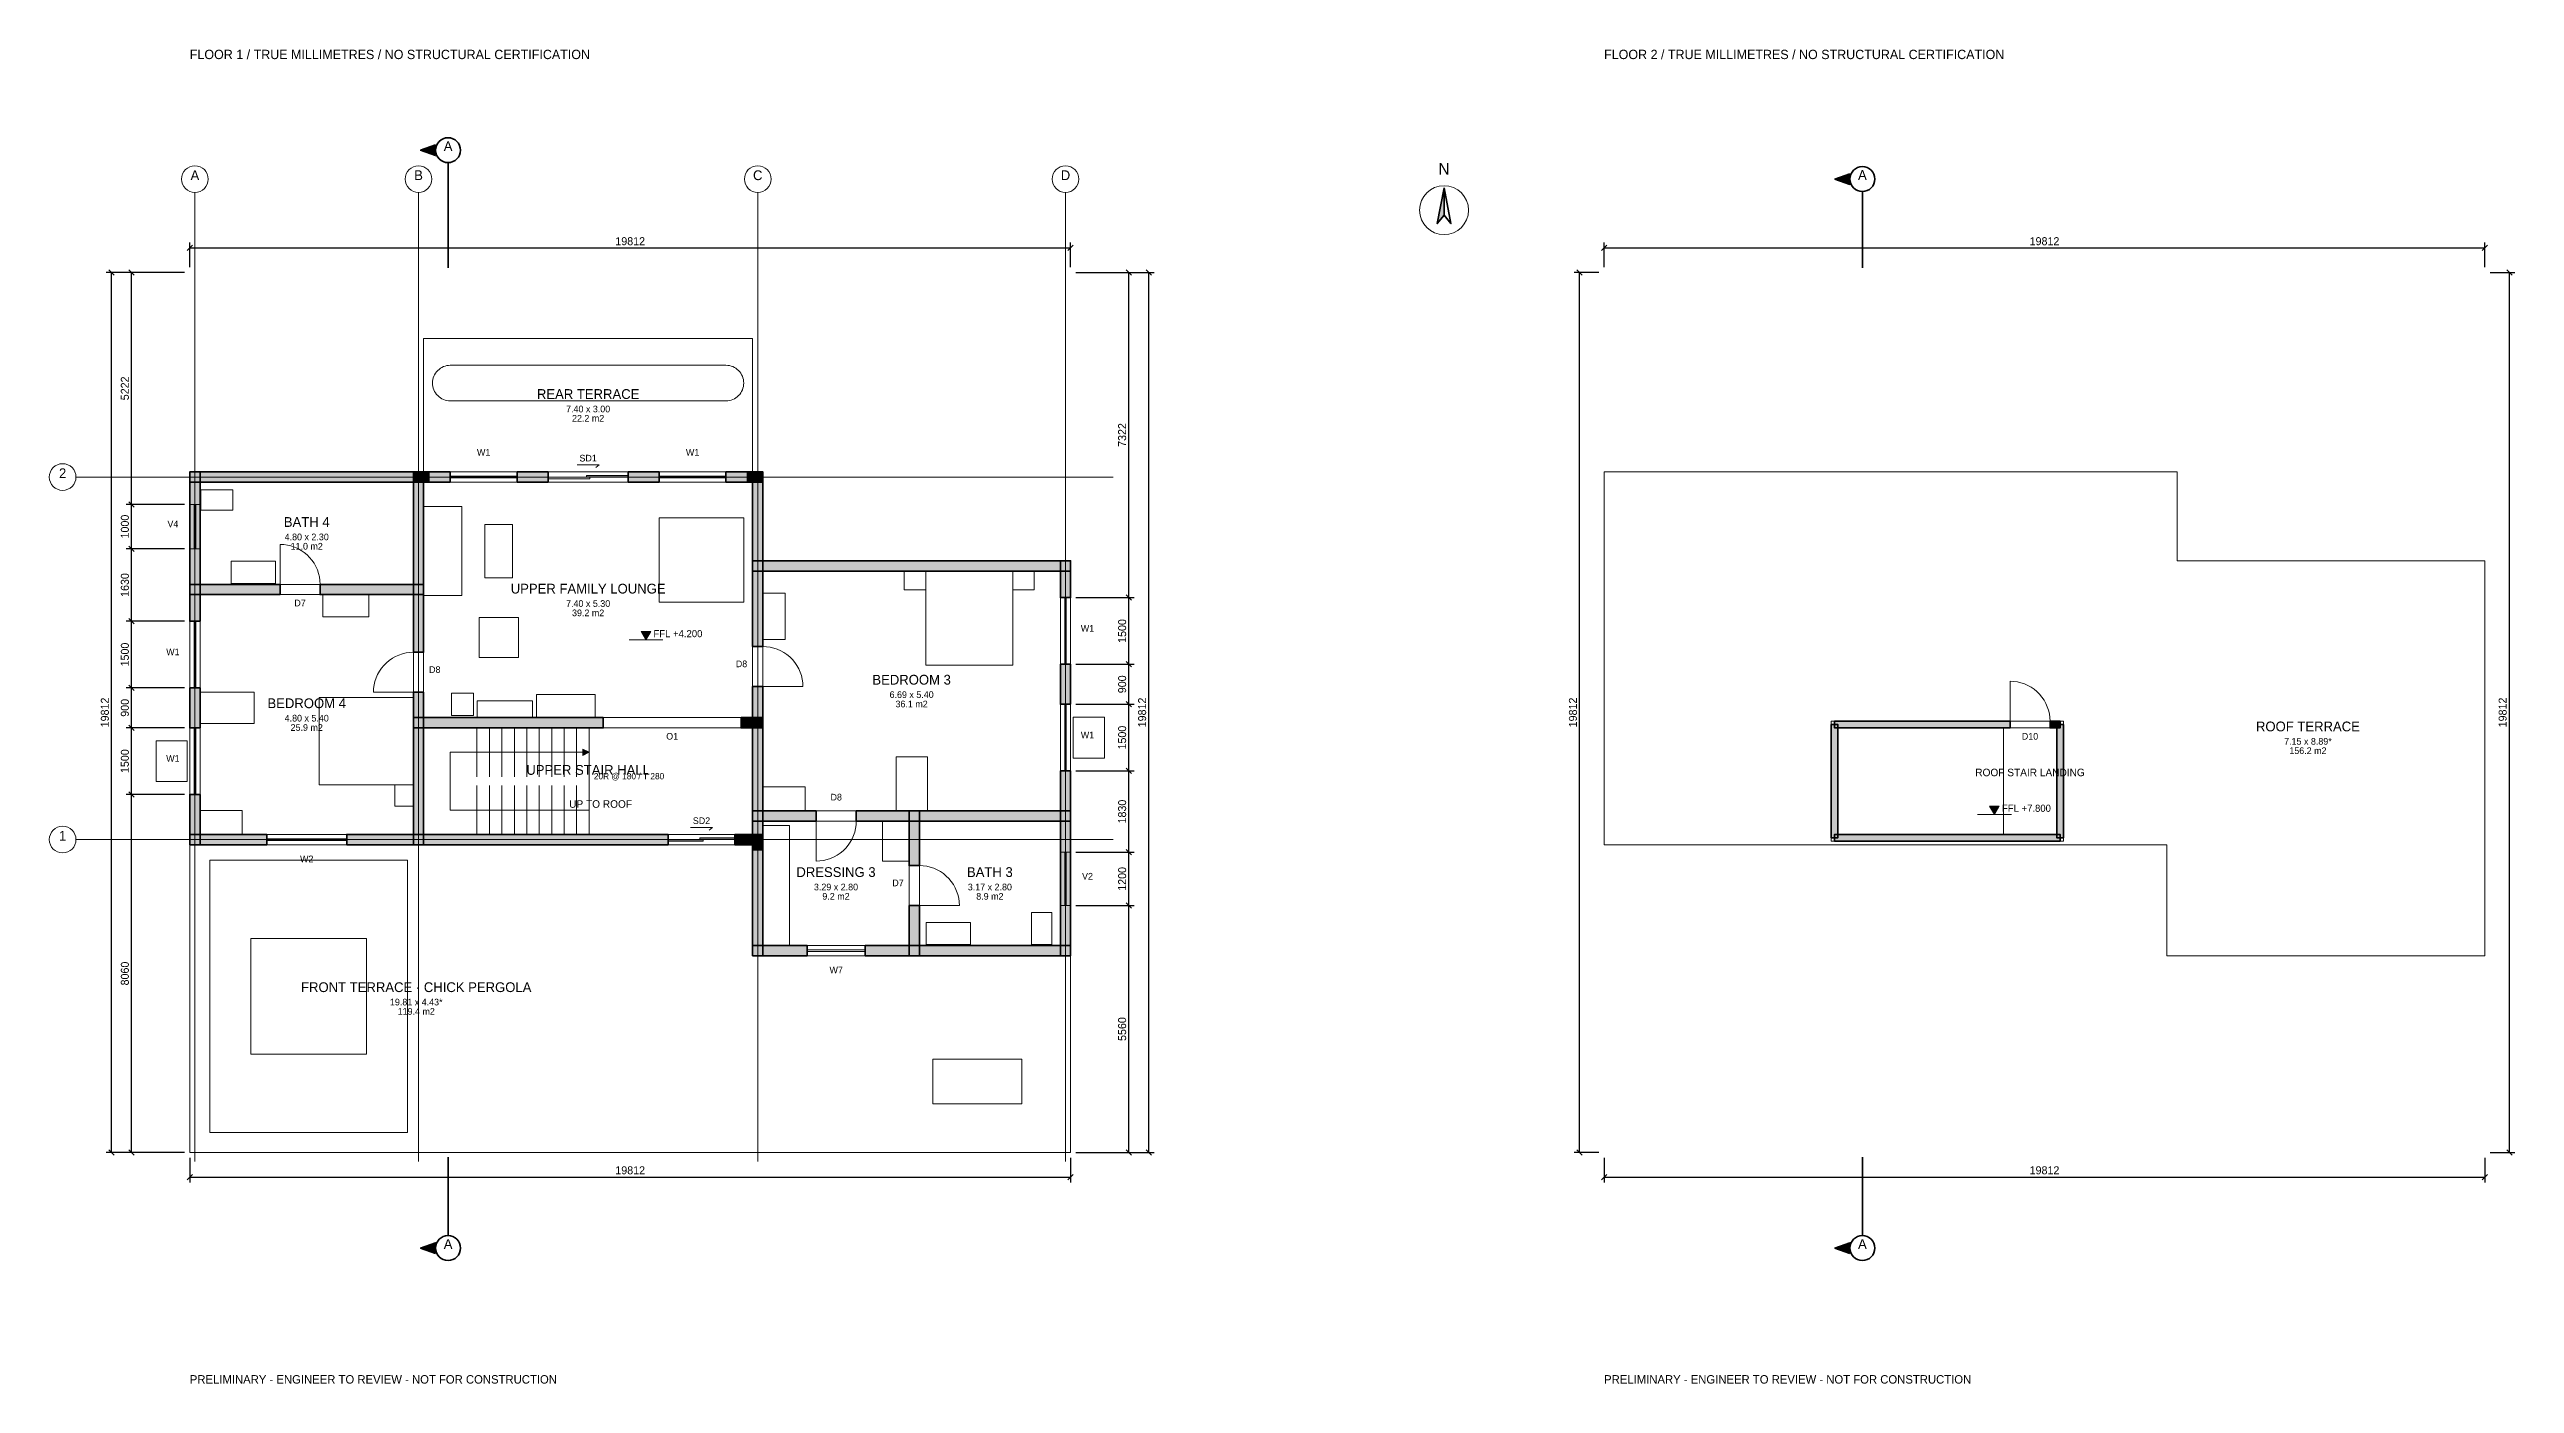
# Model space of a CAD drawing. Header units: millimetres. Extents: x -9600 to 84106, y -5203 to 24833.
# Drawn here: x 28652 to 84106, y -5203 to 24833 of the extents above; entities that cross this region are included whole.
import ezdxf
from ezdxf.enums import TextEntityAlignment as Align

# ---------------------------------------------------------------- set-up
doc = ezdxf.new("R2010")
doc.units = ezdxf.units.MM
for name, color, linetype, lineweight in [('A-ANNO', 7, 'Continuous', 18), ('A-DIMS', 7, 'Continuous', 13), ('A-DOOR', 3, 'Continuous', 18), ('A-EXT', 30, 'Continuous', 18), ('A-FLOR', 8, 'Continuous', 13), ('A-FURN', 8, 'Continuous', 13), ('A-GRID', 8, 'Continuous', 13), ('A-LEVL', 7, 'Continuous', 13), ('A-SECT', 1, 'Continuous', 35), ('A-STAIR', 7, 'Continuous', 18), ('A-TAGS', 1, 'Continuous', 13), ('A-WALL', 7, 'Continuous', 35), ('A-WIND', 4, 'Continuous', 18)]:
    doc.layers.add(name, color=color, linetype=linetype, lineweight=lineweight)
doc.dimstyles.new('FF-ARCH', dxfattribs={"dimtxt": 180, "dimasz": 90, "dimexe": 120, "dimexo": 120, "dimgap": 60, "dimtad": 1, "dimdec": 0, "dimtsz": 60, "dimcen": 2.5, "dimazin": 3, "dimtfac": 1, "dimtmove": 0, "dimatfit": 3})

msp = doc.modelspace()

# ---------------------------------------------------------------- hatches: boundary and pattern name
at = {"layer": 'A-LEVL'}
for points in [[(41962, 11730), (42182, 11730), (42072, 11540)], [(72294, 7800), (72514, 7800), (72404, 7610)]]:
    msp.add_hatch(color=7, dxfattribs=at).paths.add_polyline_path(points)
at = {"layer": 'A-SECT'}
for points in [[(37342, 22682), (37002, 22562), (37342, 22442)], [(69154, 22032), (68814, 21912), (69154, 21792)], [(37342, -2270), (37002, -2150), (37342, -2030)], [(69154, -2270), (68814, -2150), (69154, -2030)]]:
    msp.add_hatch(color=7, dxfattribs=at).paths.add_polyline_path(points)
at = {"layer": 'A-STAIR'}
msp.add_hatch(color=7, dxfattribs=at).paths.add_polyline_path([(40652, 8940), (40652, 9080), (40792, 9010)])
at = {"layer": 'A-WALL'}
for points in [[(60024, 21718), (59870, 20909.5), (60024, 21102)], [(31812, 15205), (31812, 15320), (32042, 15320), (32042, 12675), (32042, 12560), (31812, 12560), (31812, 15205)], [(36957, 15320), (37072, 15320), (37072, 15090), (31927, 15090), (31812, 15090), (31812, 15320), (36957, 15320)], [(36842, 15205), (36842, 15320), (37072, 15320), (37072, 12675), (37072, 12560), (36842, 12560), (36842, 15205)], [(37072, 15320), (37187, 15320), (37187, 15090), (36957, 15090), (36842, 15090), (36842, 15320), (37072, 15320)], [(36957, 15320), (37672, 15320), (37672, 15090), (37072, 15090), (36957, 15090), (36957, 15320)], [(39172, 15320), (39872, 15320), (39872, 15090), (39172, 15090), (39172, 15320)], [(42372, 15320), (42372, 15090), (41672, 15090), (41672, 15320), (42372, 15320)], [(43872, 15090), (43872, 15320), (44472, 15320), (44587, 15320), (44587, 15090), (43872, 15090)], [(44587, 15320), (44702, 15320), (44702, 15090), (44472, 15090), (44357, 15090), (44357, 15320), (44587, 15320)], [(44472, 15205), (44472, 15320), (44702, 15320), (44702, 13205), (44702, 13090), (44472, 13090), (44472, 15205)], [(44472, 13320), (44702, 13320), (44702, 11390), (44472, 11390), (44472, 13205), (44472, 13320)], [(51509, 13320), (51624, 13320), (51624, 13090), (44587, 13090), (44472, 13090), (44472, 13320), (51509, 13320)], [(51624, 13320), (51624, 12490), (51394, 12490), (51394, 13205), (51394, 13320), (51624, 13320)], [(32042, 12790), (32042, 11960), (31812, 11960), (31812, 12675), (31812, 12790), (32042, 12790)], [(31927, 12560), (31812, 12560), (31812, 12790), (33842, 12790), (33842, 12560), (31927, 12560)], [(37072, 12790), (37072, 12560), (34742, 12560), (34742, 12790), (36957, 12790), (37072, 12790)], [(36842, 12790), (37072, 12790), (37072, 11260), (36842, 11260), (36842, 12675), (36842, 12790)], [(51624, 10090), (51394, 10090), (51394, 10990), (51624, 10990), (51624, 10090)], [(32042, 9560), (31812, 9560), (31812, 10460), (32042, 10460), (32042, 9560)], [(37072, 9675), (37072, 9560), (36842, 9560), (36842, 10360), (37072, 10360), (37072, 9675)], [(44702, 9675), (44702, 9560), (44472, 9560), (44472, 10490), (44702, 10490), (44702, 9675)], [(36842, 9675), (36842, 9790), (37072, 9790), (37072, 7045), (37072, 6930), (36842, 6930), (36842, 9675)], [(36957, 9560), (36842, 9560), (36842, 9790), (41112, 9790), (41112, 9560), (36957, 9560)], [(44702, 9790), (44702, 9560), (44212, 9560), (44212, 9790), (44587, 9790), (44702, 9790)], [(44472, 9675), (44472, 9790), (44702, 9790), (44702, 7575), (44702, 7460), (44472, 7460), (44472, 9675)], [(68734, 9635), (68884, 9635), (68884, 7085), (68734, 7085), (68734, 9635)], [(68809, 9710), (72754, 9710), (72754, 9560), (68809, 9560), (68809, 9710)], [(73879, 9710), (73879, 9560), (73654, 9560), (73654, 9710), (73879, 9710)], [(73804, 9635), (73954, 9635), (73954, 7085), (73804, 7085), (73804, 9635)], [(51624, 7460), (51394, 7460), (51394, 8590), (51624, 8590), (51624, 7575), (51624, 7460)], [(32042, 6930), (31812, 6930), (31812, 8060), (32042, 8060), (32042, 7045), (32042, 6930)], [(44472, 7575), (44472, 7690), (44702, 7690), (44702, 7045), (44702, 6930), (44472, 6930), (44472, 7575)], [(44587, 7460), (44472, 7460), (44472, 7690), (45902, 7690), (45902, 7460), (44587, 7460)], [(48222, 7690), (48222, 7460), (46802, 7460), (46802, 7690), (48107, 7690), (48222, 7690)], [(47992, 7690), (48222, 7690), (48222, 6460), (47992, 6460), (47992, 7575), (47992, 7690)], [(51509, 7690), (51624, 7690), (51624, 7460), (48107, 7460), (47992, 7460), (47992, 7690), (51509, 7690)], [(51394, 7575), (51394, 7690), (51624, 7690), (51624, 4545), (51624, 4430), (51394, 4430), (51394, 7575)], [(31927, 6930), (31812, 6930), (31812, 7160), (33542, 7160), (33542, 6930), (31927, 6930)], [(37072, 7160), (37072, 6930), (35342, 6930), (35342, 7160), (36957, 7160), (37072, 7160)], [(36957, 6930), (36842, 6930), (36842, 7160), (42572, 7160), (42572, 6930), (36957, 6930)], [(44587, 7160), (44587, 6930), (44072, 6930), (44072, 7160), (44472, 7160), (44587, 7160)], [(44587, 7160), (44702, 7160), (44702, 6930), (44472, 6930), (44357, 6930), (44357, 7160), (44587, 7160)], [(44472, 7045), (44472, 7160), (44702, 7160), (44702, 6930), (44702, 6815), (44472, 6815), (44472, 7045)], [(44472, 6930), (44472, 7045), (44702, 7045), (44702, 4545), (44702, 4430), (44472, 4430), (44472, 6930)], [(68809, 7010), (68809, 7160), (73879, 7160), (73879, 7010), (68809, 7010)], [(48222, 4545), (48222, 4430), (47992, 4430), (47992, 5560), (48222, 5560), (48222, 4545)], [(44587, 4430), (44472, 4430), (44472, 4660), (45702, 4660), (45702, 4430), (44587, 4430)], [(48222, 4660), (48222, 4430), (47002, 4430), (47002, 4660), (48107, 4660), (48222, 4660)], [(51509, 4660), (51624, 4660), (51624, 4430), (48107, 4430), (47992, 4430), (47992, 4660), (51509, 4660)]]:
    msp.add_hatch(color=7, dxfattribs=at).paths.add_polyline_path(points)

# ---------------------------------------------------------------- linework, layer by layer
at = {"layer": 'A-ANNO'}
msp.add_circle((60024, 21212), 550, dxfattribs=at)
at = {"layer": 'A-DOOR'}
for p, q in [((40522, 15480), (41022, 15480)), ((41022, 15480), (40942, 15420)), ((33842, 12790), (33842, 13690)), ((72754, 9710), (72754, 10610)), ((36842, 10360), (35942, 10360)), ((44702, 10490), (45602, 10490)), ((41112, 9790), (44212, 9790)), ((41112, 9560), (44212, 9560)), ((43072, 7320), (43572, 7320)), ((43572, 7320), (43492, 7260)), ((45902, 7460), (45902, 6560)), ((48222, 5560), (49122, 5560))]:
    msp.add_line(p, q, dxfattribs=at)
for points in [[(39872, 15199), (40812, 15199), (40812, 15167), (39872, 15167)], [(40732, 15243), (41672, 15243), (41672, 15211), (40732, 15211)], [(42572, 7039), (43362, 7039), (43362, 7007), (42572, 7007)], [(43282, 7083), (44072, 7083), (44072, 7051), (43282, 7051)]]:
    msp.add_lwpolyline(points, close=True, dxfattribs=at)
for points in [[(34742, 12790), (34738.2, 12873), (34726.7, 12955.4), (34707.6, 13036.3), (34681.2, 13115.1), (34647.6, 13191.2), (34607.2, 13263.8), (34560.2, 13332.4), (34507.1, 13396.3), (34448.3, 13455.1), (34384.4, 13508.2), (34315.8, 13555.2), (34243.2, 13595.6), (34167.1, 13629.2), (34088.3, 13655.6), (34007.4, 13674.7), (33925, 13686.2), (33842, 13690)], [(36842, 11260), (36759, 11256.2), (36676.6, 11244.7), (36595.7, 11225.6), (36516.9, 11199.2), (36440.8, 11165.6), (36368.2, 11125.2), (36299.6, 11078.2), (36235.7, 11025.1), (36176.9, 10966.3), (36123.8, 10902.4), (36076.8, 10833.8), (36036.4, 10761.2), (36002.8, 10685.1), (35976.4, 10606.3), (35957.3, 10525.4), (35945.8, 10443), (35942, 10360)], [(44702, 11390), (44785, 11386.2), (44867.4, 11374.7), (44948.3, 11355.6), (45027.1, 11329.2), (45103.2, 11295.6), (45175.8, 11255.2), (45244.4, 11208.2), (45308.3, 11155.1), (45367.1, 11096.3), (45420.2, 11032.4), (45467.2, 10963.8), (45507.6, 10891.2), (45541.2, 10815.1), (45567.6, 10736.3), (45586.7, 10655.4), (45598.2, 10573), (45602, 10490)], [(73654, 9710), (73650.2, 9793), (73638.7, 9875.4), (73619.6, 9956.3), (73593.2, 10035.1), (73559.6, 10111.2), (73519.2, 10183.8), (73472.2, 10252.4), (73419.1, 10316.3), (73360.3, 10375.1), (73296.4, 10428.2), (73227.8, 10475.2), (73155.2, 10515.6), (73079.1, 10549.2), (73000.3, 10575.6), (72919.4, 10594.7), (72837, 10606.2), (72754, 10610)], [(46802, 7460), (46798.2, 7377), (46786.7, 7294.6), (46767.6, 7213.7), (46741.2, 7134.9), (46707.6, 7058.8), (46667.2, 6986.2), (46620.2, 6917.6), (46567.1, 6853.7), (46508.3, 6794.9), (46444.4, 6741.8), (46375.8, 6694.8), (46303.2, 6654.4), (46227.1, 6620.8), (46148.3, 6594.4), (46067.4, 6575.3), (45985, 6563.8), (45902, 6560)], [(48222, 6460), (48305, 6456.2), (48387.4, 6444.7), (48468.3, 6425.6), (48547.1, 6399.2), (48623.2, 6365.6), (48695.8, 6325.2), (48764.4, 6278.2), (48828.3, 6225.1), (48887.1, 6166.3), (48940.2, 6102.4), (48987.2, 6033.8), (49027.6, 5961.2), (49061.2, 5885.1), (49087.6, 5806.3), (49106.7, 5725.4), (49118.2, 5643), (49122, 5560)]]:
    msp.add_lwpolyline(points, dxfattribs=at)
at = {"layer": 'A-EXT'}
for points in [[(51684, 8880), (52384, 8880), (52384, 9800), (51684, 9800)], [(68734, 7010), (73954, 7010), (73954, 9710), (68734, 9710)], [(31052, 8350), (31752, 8350), (31752, 9270), (31052, 9270)], [(32262, 450), (36712, 450), (36712, 6580), (32262, 6580)]]:
    msp.add_lwpolyline(points, close=True, dxfattribs=at)
at = {"layer": 'A-FLOR'}
for points in [[(31812, 7160), (31812, 12560), (31812, 12675), (31812, 12790), (31812, 15090), (31812, 15205), (31812, 15320), (32042, 15320), (36842, 15320), (36957, 15320), (37072, 15320), (37072, 18320), (44472, 18320), (44472, 15320), (44587, 15320), (44702, 15320), (44702, 15090), (44702, 13320), (51394, 13320), (51509, 13320), (51624, 13320), (51624, 13090), (51624, 7690), (51624, 7575), (51624, 7460), (51624, 4660), (51624, 4545), (51624, 4430), (51624, 0), (31812, 0), (31812, 6930), (31812, 7160)], [(37072, 15320), (44472, 15320), (44472, 18320), (37072, 18320)], [(32042, 12790), (36842, 12790), (36842, 15090), (32042, 15090)], [(37072, 9790), (44472, 9790), (44472, 15090), (37072, 15090)], [(63624, 12675), (63624, 12790), (63624, 15090), (63624, 15205), (63624, 15320), (63854, 15320), (68654, 15320), (68769, 15320), (68884, 15320), (76284, 15320), (76399, 15320), (76514, 15320), (76514, 15090), (76514, 13320), (83206, 13320), (83321, 13320), (83436, 13320), (83436, 13090), (83436, 7690), (83436, 7575), (83436, 7460), (83436, 4660), (83436, 4545), (83436, 4430), (76284, 4430), (76284, 6930), (63624, 6930), (63624, 7160), (63624, 12560)], [(63624, 12675), (63624, 12790), (63624, 15090), (63624, 15205), (63624, 15320), (63854, 15320), (68654, 15320), (68769, 15320), (68884, 15320), (76284, 15320), (76399, 15320), (76514, 15320), (76514, 15090), (76514, 13320), (83206, 13320), (83321, 13320), (83436, 13320), (83436, 13090), (83436, 7690), (83436, 7575), (83436, 7460), (83436, 4660), (83436, 4545), (83436, 4430), (76284, 4430), (76284, 6930), (63624, 6930), (63624, 7160), (63624, 12560), (63624, 12675)], [(44702, 7690), (51394, 7690), (51394, 13090), (44702, 13090)], [(32042, 7160), (36842, 7160), (36842, 12560), (32042, 12560)], [(37072, 7160), (44472, 7160), (44472, 9560), (37072, 9560)], [(37072, 9560), (37072, 7160), (40792, 7160), (40792, 9560), (37072, 9560)], [(68884, 9560), (68884, 7160), (72604, 7160), (72604, 9560), (68884, 9560)], [(73804, 9560), (72604, 9560), (72604, 7160), (73804, 7160)], [(44702, 4660), (47992, 4660), (47992, 7460), (44702, 7460)], [(48222, 4660), (51394, 4660), (51394, 7460), (48222, 7460)], [(31812, 0), (51624, 0), (51624, 4430), (44472, 4430), (44472, 6930), (31812, 6930)]]:
    msp.add_lwpolyline(points, close=True, dxfattribs=at)
for points in [[(44472, 15320.1), (44472, 18320), (37072, 18320), (37072, 15320.1)], [(63624, 12560), (63624, 12675), (63624, 12790), (63624, 15090), (63624, 15205), (63624, 15320), (63854, 15320), (68654, 15320), (68769, 15320), (68884, 15320), (76284, 15320), (76399, 15320), (76514, 15320), (76514, 15090), (76514, 13320), (83206, 13320), (83321, 13320), (83436, 13320), (83436, 13090), (83436, 7690), (83436, 7575), (83436, 7460), (83436, 4660), (83436, 4545), (83436, 4430), (76284, 4430), (76284, 6930), (63624, 6930), (63624, 7160), (63624, 12560)], [(31812, 6929.9), (31812, 0)], [(31812, 0), (51624, 0), (51624, 4429.9)]]:
    msp.add_lwpolyline(points, dxfattribs=at)
at = {"layer": 'A-FURN'}
for points in [[(43872, 17720), (43911.2, 17718.1), (43950, 17712.3), (43988.1, 17702.8), (44025.1, 17689.6), (44060.6, 17672.8), (44094.2, 17652.6), (44125.8, 17629.2), (44154.8, 17602.8), (44181.2, 17573.8), (44204.6, 17542.2), (44224.8, 17508.6), (44241.6, 17473.1), (44254.8, 17436.1), (44264.3, 17398), (44270.1, 17359.2), (44272, 17320), (44270.1, 17280.8), (44264.3, 17242), (44254.8, 17203.9), (44241.6, 17166.9), (44224.8, 17131.4), (44204.6, 17097.8), (44181.2, 17066.2), (44154.8, 17037.2), (44125.8, 17010.8), (44094.2, 16987.4), (44060.6, 16967.2), (44025.1, 16950.4), (43988.1, 16937.2), (43950, 16927.7), (43911.2, 16921.9), (43872, 16920), (37672, 16920), (37632.8, 16921.9), (37594, 16927.7), (37555.9, 16937.2), (37518.9, 16950.4), (37483.4, 16967.2), (37449.8, 16987.4), (37418.2, 17010.8), (37389.2, 17037.2), (37362.8, 17066.2), (37339.4, 17097.8), (37319.2, 17131.4), (37302.4, 17166.9), (37289.2, 17203.9), (37279.7, 17242), (37273.9, 17280.8), (37272, 17320), (37273.9, 17359.2), (37279.7, 17398), (37289.2, 17436.1), (37302.4, 17473.1), (37319.2, 17508.6), (37339.4, 17542.2), (37362.8, 17573.8), (37389.2, 17602.8), (37418.2, 17629.2), (37449.8, 17652.6), (37483.4, 17672.8), (37518.9, 17689.6), (37555.9, 17702.8), (37594, 17712.3), (37632.8, 17718.1), (37672, 17720)], [(32782, 14460), (32782, 14920), (32062, 14920), (32062, 14460)], [(37072, 14540), (37072, 12540), (37932, 12540), (37932, 14540)], [(38452, 14140), (38452, 12940), (39072, 12940), (39072, 14140)], [(44272, 12390), (44272, 14290), (42372, 14290), (42372, 12390)], [(33742, 12810), (33742, 13310), (32742, 13310), (32742, 12810)], [(48364, 13090), (47884, 13090), (47884, 12670), (48364, 12670)], [(50324, 13090), (48364, 13090), (48364, 10970), (50324, 10970)], [(50804, 13090), (50324, 13090), (50324, 12670), (50804, 12670)], [(35842, 12560), (34802, 12560), (34802, 12060), (35842, 12060)], [(44702, 12590), (44702, 11550), (45202, 11550), (45202, 12590)], [(38322, 12040), (38322, 11140), (39202, 11140), (39202, 12040)], [(32042, 10360), (32042, 9660), (33262, 9660), (33262, 10360)], [(36842, 8280), (36842, 10240), (34722, 10240), (34722, 8280)], [(37697, 9840), (38197, 9840), (38197, 10340), (37697, 10340)], [(38277, 9790), (39517, 9790), (39517, 10170), (38277, 10170)], [(39612, 9790), (40932, 9790), (40932, 10310), (39612, 10310)], [(47702, 7690), (48402, 7690), (48402, 8910), (47702, 8910)], [(36842, 7800), (36842, 8280), (36422, 8280), (36422, 7800)], [(44712, 7690), (45652, 7690), (45652, 8230), (44712, 8230)], [(32052, 7160), (32992, 7160), (32992, 7700), (32052, 7700)], [(45302, 4660), (45302, 7360), (44702, 7360), (44702, 4660)], [(47992, 6560), (47992, 7460), (47392, 7460), (47392, 6560)], [(49372, 4680), (49372, 5180), (48372, 5180), (48372, 4680)], [(51202, 4680), (51202, 5400), (50742, 5400), (50742, 4680)], [(33187, 2215), (35787, 2215), (35787, 4815), (33187, 4815)], [(48524, 1100), (50524, 1100), (50524, 2100), (48524, 2100)]]:
    msp.add_lwpolyline(points, close=True, dxfattribs=at)
at = {"layer": 'A-GRID'}
for p, q in [((31927, -200), (31927, 21612)), ((36957, -200), (36957, 21612)), ((44587, -200), (44587, 21612)), ((51509, -200), (51509, 21612)), ((29252, 15205), (52584, 15205)), ((29252, 7045), (52584, 7045))]:
    msp.add_line(p, q, dxfattribs=at)
for centre in [(31927, 21912), (36957, 21912), (44587, 21912), (51509, 21912), (28952, 15205), (28952, 7045)]:
    msp.add_circle(centre, 300, dxfattribs=at)
at = {"layer": 'A-LEVL'}
for p, q in [((41692, 11540), (42452, 11540)), ((72024, 7610), (72784, 7610))]:
    msp.add_line(p, q, dxfattribs=at)
for points in [[(41962, 11730), (42182, 11730), (42072, 11540)], [(72294, 7800), (72514, 7800), (72404, 7610)]]:
    msp.add_lwpolyline(points, close=True, dxfattribs=at)
at = {"layer": 'A-SECT'}
for p, q in [((37622, 21982), (37622, 22282)), ((37622, 19912), (37622, 21982)), ((69434, 21332), (69434, 21632)), ((69434, 19912), (69434, 21332)), ((37622, -100), (37622, -1570)), ((69434, -100), (69434, -1570)), ((37622, -1570), (37622, -1870)), ((69434, -1570), (69434, -1870))]:
    msp.add_line(p, q, dxfattribs=at)
for points in [[(37342, 22682), (37002, 22562), (37342, 22442)], [(69154, 22032), (68814, 21912), (69154, 21792)], [(37342, -2270), (37002, -2150), (37342, -2030)], [(69154, -2270), (68814, -2150), (69154, -2030)]]:
    msp.add_lwpolyline(points, close=True, dxfattribs=at)
for centre in [(37622, 22562), (69434, 21912), (37622, -2150), (69434, -2150)]:
    msp.add_circle(centre, 280, dxfattribs=at)
at = {"layer": 'A-STAIR'}
for p, q in [((38272, 8460), (38272, 9560)), ((38552, 8460), (38552, 9560)), ((38832, 8460), (38832, 9560)), ((39112, 8460), (39112, 9560)), ((39392, 8460), (39392, 9560)), ((39672, 8460), (39672, 9560)), ((39952, 8460), (39952, 9560)), ((40232, 8460), (40232, 9560)), ((40512, 8460), (40512, 9560)), ((40792, 8460), (40792, 9560)), ((38272, 7160), (38272, 8260)), ((38552, 7160), (38552, 8260)), ((38832, 7160), (38832, 8260)), ((39112, 7160), (39112, 8260)), ((39392, 7160), (39392, 8260)), ((39672, 7160), (39672, 8260)), ((39952, 7160), (39952, 8260)), ((40232, 7160), (40232, 8260)), ((40512, 7160), (40512, 8260)), ((40792, 7160), (40792, 8260))]:
    msp.add_line(p, q, dxfattribs=at)
msp.add_lwpolyline([(40792, 7710), (37672, 7710), (37672, 9010), (40792, 9010)], dxfattribs=at)
msp.add_lwpolyline([(40652, 8940), (40652, 9080), (40792, 9010)], close=True, dxfattribs=at)
at = {"layer": 'A-WALL'}
for points in [[(60024, 21718), (59870, 20909.5), (60024, 21102)], [(60024, 21718), (60178, 20909.5), (60024, 21102)], [(31812, 15205), (31812, 15320), (32042, 15320), (32042, 12675), (32042, 12560), (31812, 12560), (31812, 15205)], [(36957, 15320), (37072, 15320), (37072, 15090), (31927, 15090), (31812, 15090), (31812, 15320), (36957, 15320)], [(36842, 15205), (36842, 15320), (37072, 15320), (37072, 12675), (37072, 12560), (36842, 12560), (36842, 15205)], [(37072, 15320), (37187, 15320), (37187, 15090), (36957, 15090), (36842, 15090), (36842, 15320), (37072, 15320)], [(36957, 15320), (37672, 15320), (37672, 15090), (37072, 15090), (36957, 15090), (36957, 15320)], [(39172, 15320), (39872, 15320), (39872, 15090), (39172, 15090), (39172, 15320)], [(42372, 15320), (42372, 15090), (41672, 15090), (41672, 15320), (42372, 15320)], [(43872, 15090), (43872, 15320), (44472, 15320), (44587, 15320), (44587, 15090), (43872, 15090)], [(44587, 15320), (44702, 15320), (44702, 15090), (44472, 15090), (44357, 15090), (44357, 15320), (44587, 15320)], [(44472, 15205), (44472, 15320), (44702, 15320), (44702, 13205), (44702, 13090), (44472, 13090), (44472, 15205)], [(44472, 13320), (44702, 13320), (44702, 11390), (44472, 11390), (44472, 13205), (44472, 13320)], [(51509, 13320), (51624, 13320), (51624, 13090), (44587, 13090), (44472, 13090), (44472, 13320), (51509, 13320)], [(51624, 13320), (51624, 12490), (51394, 12490), (51394, 13205), (51394, 13320), (51624, 13320)], [(32042, 12790), (32042, 11960), (31812, 11960), (31812, 12675), (31812, 12790), (32042, 12790)], [(31927, 12560), (31812, 12560), (31812, 12790), (33842, 12790), (33842, 12560), (31927, 12560)], [(37072, 12790), (37072, 12560), (34742, 12560), (34742, 12790), (36957, 12790), (37072, 12790)], [(36842, 12790), (37072, 12790), (37072, 11260), (36842, 11260), (36842, 12675), (36842, 12790)], [(51624, 10090), (51394, 10090), (51394, 10990), (51624, 10990), (51624, 10090)], [(32042, 9560), (31812, 9560), (31812, 10460), (32042, 10460), (32042, 9560)], [(37072, 9675), (37072, 9560), (36842, 9560), (36842, 10360), (37072, 10360), (37072, 9675)], [(44702, 9675), (44702, 9560), (44472, 9560), (44472, 10490), (44702, 10490), (44702, 9675)], [(36842, 9675), (36842, 9790), (37072, 9790), (37072, 7045), (37072, 6930), (36842, 6930), (36842, 9675)], [(36957, 9560), (36842, 9560), (36842, 9790), (41112, 9790), (41112, 9560), (36957, 9560)], [(44702, 9790), (44702, 9560), (44212, 9560), (44212, 9790), (44587, 9790), (44702, 9790)], [(44472, 9675), (44472, 9790), (44702, 9790), (44702, 7575), (44702, 7460), (44472, 7460), (44472, 9675)], [(68734, 9635), (68884, 9635), (68884, 7085), (68734, 7085), (68734, 9635)], [(68809, 9710), (72754, 9710), (72754, 9560), (68809, 9560), (68809, 9710)], [(73879, 9710), (73879, 9560), (73654, 9560), (73654, 9710), (73879, 9710)], [(73804, 9635), (73954, 9635), (73954, 7085), (73804, 7085), (73804, 9635)], [(51624, 7460), (51394, 7460), (51394, 8590), (51624, 8590), (51624, 7575), (51624, 7460)], [(32042, 6930), (31812, 6930), (31812, 8060), (32042, 8060), (32042, 7045), (32042, 6930)], [(44472, 7575), (44472, 7690), (44702, 7690), (44702, 7045), (44702, 6930), (44472, 6930), (44472, 7575)], [(44587, 7460), (44472, 7460), (44472, 7690), (45902, 7690), (45902, 7460), (44587, 7460)], [(48222, 7690), (48222, 7460), (46802, 7460), (46802, 7690), (48107, 7690), (48222, 7690)], [(47992, 7690), (48222, 7690), (48222, 6460), (47992, 6460), (47992, 7575), (47992, 7690)], [(51509, 7690), (51624, 7690), (51624, 7460), (48107, 7460), (47992, 7460), (47992, 7690), (51509, 7690)], [(51394, 7575), (51394, 7690), (51624, 7690), (51624, 4545), (51624, 4430), (51394, 4430), (51394, 7575)], [(31927, 6930), (31812, 6930), (31812, 7160), (33542, 7160), (33542, 6930), (31927, 6930)], [(37072, 7160), (37072, 6930), (35342, 6930), (35342, 7160), (36957, 7160), (37072, 7160)], [(36957, 6930), (36842, 6930), (36842, 7160), (42572, 7160), (42572, 6930), (36957, 6930)], [(44587, 7160), (44587, 6930), (44072, 6930), (44072, 7160), (44472, 7160), (44587, 7160)], [(44587, 7160), (44702, 7160), (44702, 6930), (44472, 6930), (44357, 6930), (44357, 7160), (44587, 7160)], [(44472, 7045), (44472, 7160), (44702, 7160), (44702, 6930), (44702, 6815), (44472, 6815), (44472, 7045)], [(44472, 6930), (44472, 7045), (44702, 7045), (44702, 4545), (44702, 4430), (44472, 4430), (44472, 6930)], [(68809, 7010), (68809, 7160), (73879, 7160), (73879, 7010), (68809, 7010)], [(48222, 4545), (48222, 4430), (47992, 4430), (47992, 5560), (48222, 5560), (48222, 4545)], [(44587, 4430), (44472, 4430), (44472, 4660), (45702, 4660), (45702, 4430), (44587, 4430)], [(48222, 4660), (48222, 4430), (47002, 4430), (47002, 4660), (48107, 4660), (48222, 4660)], [(51509, 4660), (51624, 4660), (51624, 4430), (48107, 4430), (47992, 4430), (47992, 4660), (51509, 4660)]]:
    msp.add_lwpolyline(points, close=True, dxfattribs=at)
at = {"layer": 'A-WIND'}
for p, q in [((37672, 15320), (39172, 15320)), ((37672, 15320), (37672, 15090)), ((37672, 15223), (39172, 15223)), ((37672, 15187), (39172, 15187)), ((37672, 15090), (39172, 15090)), ((39172, 15320), (39172, 15090)), ((42372, 15320), (43872, 15320)), ((42372, 15320), (42372, 15090)), ((42372, 15223), (43872, 15223)), ((42372, 15187), (43872, 15187)), ((42372, 15090), (43872, 15090)), ((43872, 15320), (43872, 15090)), ((31812, 13590), (31812, 14590)), ((31812, 14590), (32042, 14590)), ((31909, 13590), (31909, 14590)), ((31945, 13590), (31945, 14590)), ((32042, 13590), (32042, 14590)), ((31812, 13590), (32042, 13590)), ((51394, 10990), (51394, 12490)), ((51624, 12490), (51394, 12490)), ((51491, 10990), (51491, 12490)), ((51527, 10990), (51527, 12490)), ((51624, 10990), (51624, 12490)), ((31812, 10460), (31812, 11960)), ((31812, 11960), (32042, 11960)), ((31909, 10460), (31909, 11960)), ((31945, 10460), (31945, 11960)), ((32042, 10460), (32042, 11960)), ((51624, 10990), (51394, 10990)), ((31812, 10460), (32042, 10460)), ((51394, 8590), (51394, 10090)), ((51624, 10090), (51394, 10090)), ((51491, 8590), (51491, 10090)), ((51527, 8590), (51527, 10090)), ((51624, 8590), (51624, 10090)), ((31812, 8060), (31812, 9560)), ((31812, 9560), (32042, 9560)), ((31909, 8060), (31909, 9560)), ((31945, 8060), (31945, 9560)), ((32042, 8060), (32042, 9560)), ((51624, 8590), (51394, 8590)), ((31812, 8060), (32042, 8060)), ((33542, 7160), (35342, 7160)), ((33542, 6930), (33542, 7160)), ((33542, 7063), (35342, 7063)), ((33542, 7027), (35342, 7027)), ((33542, 6930), (35342, 6930)), ((35342, 6930), (35342, 7160)), ((51394, 5560), (51394, 6760)), ((51624, 6760), (51394, 6760)), ((51491, 5560), (51491, 6760)), ((51527, 5560), (51527, 6760)), ((51624, 5560), (51624, 6760)), ((51624, 5560), (51394, 5560)), ((45702, 4660), (47002, 4660)), ((45702, 4430), (45702, 4660)), ((45702, 4563), (47002, 4563)), ((45702, 4527), (47002, 4527)), ((47002, 4430), (47002, 4660)), ((45702, 4430), (47002, 4430))]:
    msp.add_line(p, q, dxfattribs=at)

# ---------------------------------------------------------------- texts
at = {"layer": 'A-ANNO'}
for s, height, p in [('FLOOR 1 / TRUE MILLIMETRES / NO STRUCTURAL CERTIFICATION', 210, (31812, 24612)), ('FLOOR 2 / TRUE MILLIMETRES / NO STRUCTURAL CERTIFICATION', 210, (63624, 24612)), ('PRELIMINARY - ENGINEER TO REVIEW - NOT FOR CONSTRUCTION', 190, (31812, -5200)), ('PRELIMINARY - ENGINEER TO REVIEW - NOT FOR CONSTRUCTION', 190, (63624, -5200))]:
    msp.add_text(s, height=height, dxfattribs=at).set_placement(p)
for s, height, p in [('N', 260, (60024, 21932)), ('REAR TERRACE', 220, (40772, 16897)), ('7.40 x 3.00', 150, (40772, 16617.5)), ('22.2 m2', 150, (40772, 16407.5)), ('4.80 x 2.30', 150, (34442, 13737.5)), ('BATH 4', 220, (34442, 14017)), ('11.0 m2', 150, (34442, 13527.5)), ('UPPER FAMILY LOUNGE', 220, (40772, 12517)), ('7.40 x 5.30', 150, (40772, 12237.5)), ('39.2 m2', 150, (40772, 12027.5)), ('BEDROOM 3', 220, (48048, 10467)), ('BEDROOM 4', 220, (34442, 9937)), ('6.69 x 5.40', 150, (48048, 10187.5)), ('36.1 m2', 150, (48048, 9977.5)), ('4.80 x 5.40', 150, (34442, 9657.5)), ('25.9 m2', 150, (34442, 9447.5)), ('ROOF TERRACE', 220, (79455.2, 9415.1)), ('7.15 x 8.89*', 150, (79455.2, 9135.6)), ('156.2 m2', 150, (79455.2, 8925.6)), ('UPPER STAIR HALL', 220, (40772, 8437)), ('ROOF STAIR LANDING', 170, (73204, 8419.5)), ('DRESSING 3', 220, (46347, 6137)), ('BATH 3', 220, (49808, 6137)), ('3.29 x 2.80', 150, (46347, 5857.5)), ('9.2 m2', 150, (46347, 5647.5)), ('3.17 x 2.80', 150, (49808, 5857.5)), ('8.9 m2', 150, (49808, 5647.5)), ('FRONT TERRACE · CHICK PERGOLA', 220, (36905.3, 3546.8)), ('19.81 x 4.43*', 150, (36905.3, 3267.3)), ('119.4 m2', 150, (36905.3, 3057.3))]:
    msp.add_text(s, height=height, dxfattribs=at).set_placement(p, align=Align.BOTTOM_CENTER)
at = {"layer": 'A-GRID'}
for s, p in [('A', (31927, 21822)), ('B', (36957, 21822)), ('C', (44587, 21822)), ('D', (51509, 21822)), ('2', (28952, 15115)), ('1', (28952, 6955))]:
    msp.add_text(s, height=220, dxfattribs=at).set_placement(p, align=Align.BOTTOM_CENTER)
at = {"layer": 'A-LEVL'}
for s, p in [('FFL +4.200', (42242, 11600)), ('FFL +7.800', (72574, 7670))]:
    msp.add_text(s, height=160, dxfattribs=at).set_placement(p)
at = {"layer": 'A-SECT'}
for p in [(37622, 22477), (69434, 21827), (37622, -2235), (69434, -2235)]:
    msp.add_text('A', height=220, dxfattribs=at).set_placement(p, align=Align.BOTTOM_CENTER)
at = {"layer": 'A-STAIR'}
for s, height, p in [('20R @ 180 / T 280', 140, (41692, 8360)), ('UP TO ROOF', 170, (41052, 7710))]:
    msp.add_text(s, height=height, dxfattribs=at).set_placement(p, align=Align.BOTTOM_CENTER)
at = {"layer": 'A-TAGS'}
for s, p in [('W1', (38422, 15640)), ('SD1', (40772, 15510)), ('W1', (43122, 15640)), ('V4', (31432, 14030)), ('D7', (34292, 12250)), ('W1', (52004, 11680)), ('W1', (31432, 11150)), ('D8', (37322, 10750)), ('D8', (44222, 10880)), ('O1', (42662, 9250)), ('W1', (52004, 9280)), ('D10', (73204, 9250)), ('W1', (31432, 8750)), ('D8', (46352, 7880)), ('SD2', (43322, 7350)), ('W2', (34442, 6490)), ('D7', (47742, 5950)), ('V2', (52004, 6100)), ('W7', (46352, 3990))]:
    msp.add_text(s, height=150, dxfattribs=at).set_placement(p, align=Align.BOTTOM_CENTER)

# ---------------------------------------------------------------- dimensions: what is measured, and where the dimension line sits
at = {"layer": 'A-DIMS'}
for base, p1, p2 in [((31812, 20362), (31812, 19812), (51624, 19812)), ((63624, 20362), (63624, 19812), (83436, 19812)), ((31812, -550), (31812, 0), (51624, 0)), ((63624, -550), (63624, 0), (83436, 0))]:
    msp.add_linear_dim(base=base, p1=p1, p2=p2, dimstyle='FF-ARCH', dxfattribs=at).render()
for base, p1, p2 in [((30052, 0), (31812, 0), (31812, 19812)), ((30502, 14590), (31812, 14590), (31812, 19812)), ((52934, 12490), (51624, 12490), (51624, 19812)), ((53384, 0), (51624, 0), (51624, 19812)), ((63074, 0), (63624, 0), (63624, 19812)), ((83986, 0), (83436, 0), (83436, 19812)), ((30502, 13590), (31812, 13590), (31812, 14590)), ((30502, 11960), (31812, 11960), (31812, 13590)), ((52934, 10990), (51624, 10990), (51624, 12490)), ((30502, 10460), (31812, 10460), (31812, 11960)), ((52934, 10090), (51624, 10090), (51624, 10990)), ((30502, 9560), (31812, 9560), (31812, 10460)), ((52934, 8590), (51624, 8590), (51624, 10090)), ((30502, 8060), (31812, 8060), (31812, 9560)), ((52934, 6760), (51624, 6760), (51624, 8590)), ((30502, 0), (31812, 0), (31812, 8060)), ((52934, 5560), (51624, 5560), (51624, 6760)), ((52934, 0), (51624, 0), (51624, 5560))]:
    msp.add_linear_dim(base=base, p1=p1, p2=p2, angle=90, dimstyle='FF-ARCH', dxfattribs=at).render()

doc.saveas('drawing.dxf')
